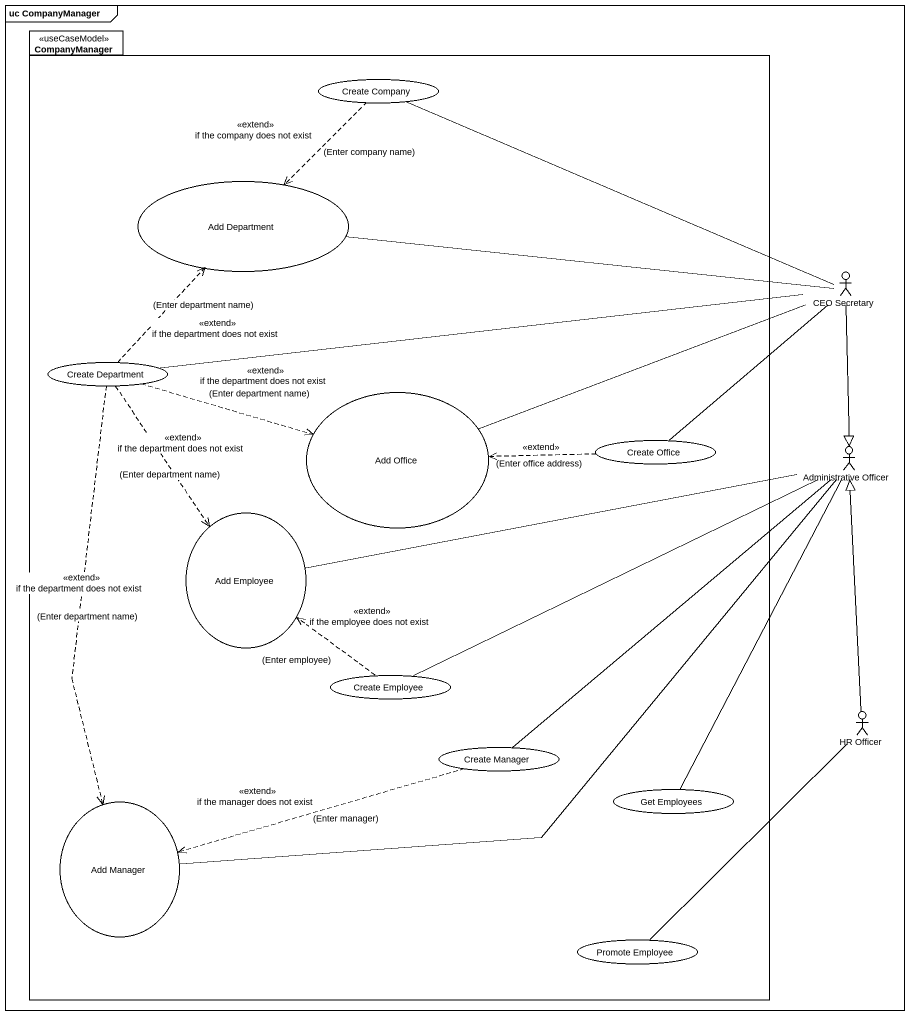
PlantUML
@startuml
mainframe uc CompanyManager
package CompanyManager <<useCaseModel>> {
  usecase "Create Company" as Create_Company
  usecase "Add Department" as Add_Department
  usecase "Create Department" as Create_Department
  usecase "Add Office" as Add_Office
  usecase "Create Office" as Create_Office
  usecase "Add Employee" as Add_Employee
  usecase "Create Employee" as Create_Employee
  usecase "Create Manager" as Create_Manager
  usecase "Add Manager" as Add_Manager
  usecase "Get Employees" as Get_Employees
  usecase "Promote Employee" as Promote_Employee
}
actor "CEO Secretary" as CEO_Secretary
actor "Administrative Officer" as Administrative_Officer
actor "HR Officer" as HR_Officer
Create_Company ..> Add_Department : <<extend>> if the company does not exist\n(Enter company name)
CEO_Secretary -left- Create_Company
CEO_Secretary -left- Add_Department
CEO_Secretary -left- Create_Department
CEO_Secretary -left- Add_Office
CEO_Secretary -- Create_Office
CEO_Secretary --|> Administrative_Officer
Create_Department .up.> Add_Department : (Enter department name)\n<<extend>> if the department does not exist
Create_Department .right.> Add_Office : <<extend>> if the department does not exist\n(Enter department name)
Create_Department ..> Add_Employee : <<extend>> if the department does not exist\n(Enter department name)
Create_Department ..> Add_Manager : <<extend>> if the department does not exist\n(Enter department name)
Create_Office .left.> Add_Office : <<extend>>\n(Enter office address)
Administrative_Officer -left- Add_Employee
Administrative_Officer -left- Add_Manager
Administrative_Officer -- Get_Employees
Create_Employee -right- Administrative_Officer
Create_Employee .up.> Add_Employee : <<extend>> if the employee does not exist\n(Enter employee)
Create_Manager -up- Administrative_Officer
Create_Manager .left.> Add_Manager : <<extend>> if the manager does not exist\n(Enter manager)
HR_Officer -up-|> Administrative_Officer
HR_Officer -- Promote_Employee
@enduml
